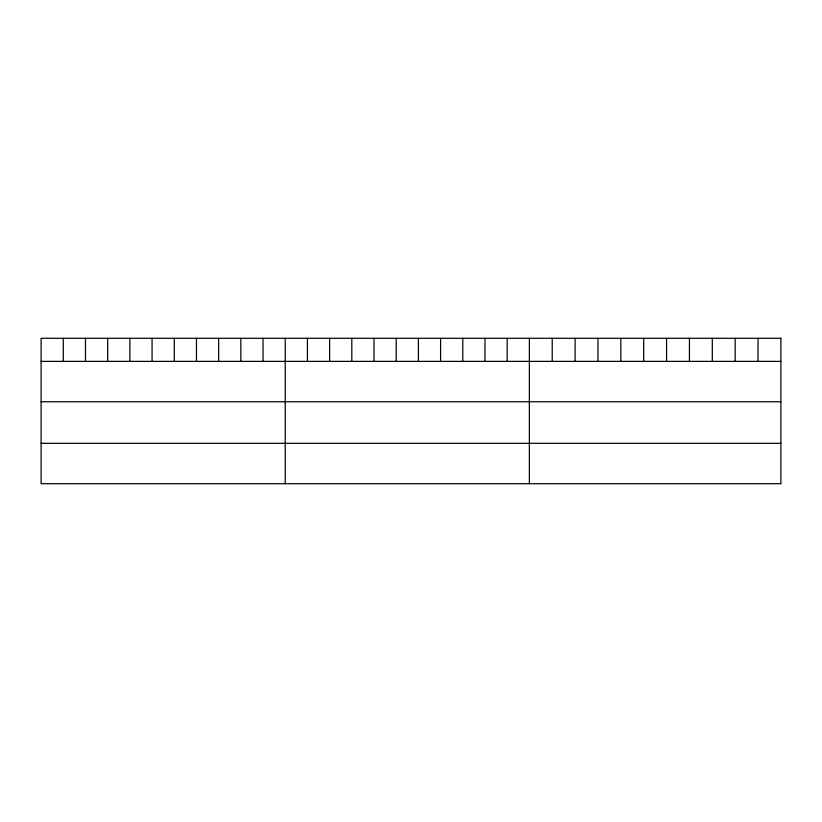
<?xml version="1.0" encoding="UTF-8"?>
<svg xmlns="http://www.w3.org/2000/svg" width="822" height="822" viewBox="0 0 822 822"><rect width="100%" height="100%" fill="white"/><g stroke="black" fill="none" stroke-linecap="round" stroke-linejoin="round"><path stroke-width="1.23" d="M41.1 361.382L780.9 361.382M41.1 401.753L780.9 401.753M41.1 443.335L780.9 443.335M758.038 338.294L758.038 361.382M735.166 338.294L735.166 361.382M712.304 338.294L712.304 361.382M689.432 338.294L689.432 361.382M666.57 338.294L666.57 361.382M643.698 338.294L643.698 361.382M620.836 338.294L620.836 361.382M597.964 338.294L597.964 361.382M575.102 338.294L575.102 361.382M552.23 338.294L552.23 361.382M529.368 338.294L529.368 483.706M507.174 338.294L507.174 361.382M484.98 338.294L484.98 361.382M462.786 338.294L462.786 361.382M440.592 338.294L440.592 361.382M418.398 338.294L418.398 361.382M396.204 338.294L396.204 361.382M374.01 338.294L374.01 361.382M351.816 338.294L351.816 361.382M329.622 338.294L329.622 361.382M307.428 338.294L307.428 361.382M285.234 338.294L285.234 483.706M263.04 338.294L263.04 361.382M240.846 338.294L240.846 361.382M218.652 338.294L218.652 361.382M196.458 338.294L196.458 361.382M174.264 338.294L174.264 361.382M152.07 338.294L152.07 361.382M129.876 338.294L129.876 361.382M107.682 338.294L107.682 361.382M85.488 338.294L85.488 361.382M63.294 338.294L63.294 361.382M780.9 338.294L41.1 338.294L41.1 483.706L780.9 483.706L780.9 338.294"/></g></svg>
